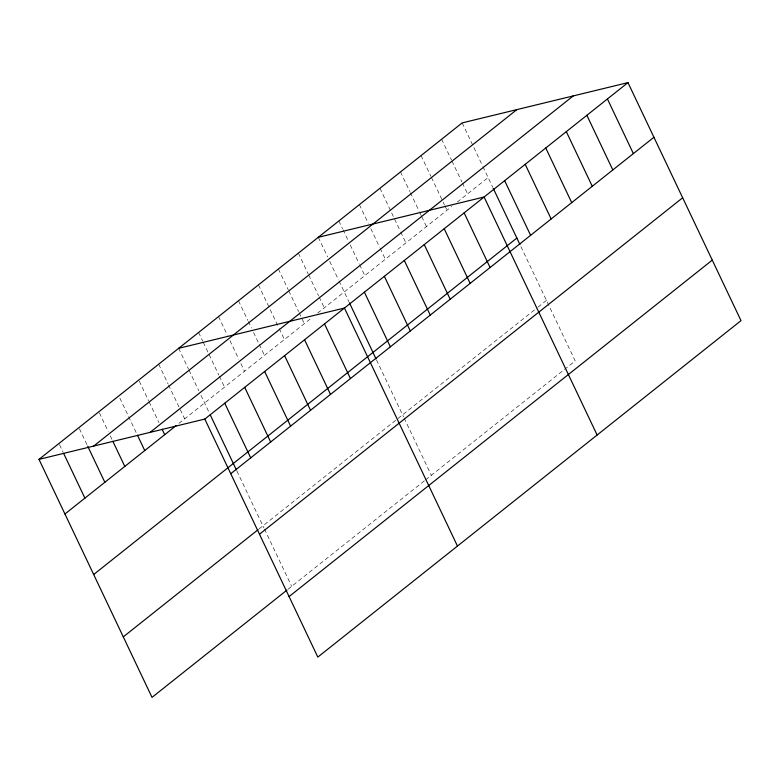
<?xml version="1.0" encoding="UTF-8"?>
<svg xmlns="http://www.w3.org/2000/svg" width="780" height="780" viewBox="0 0 780 780"><rect width="100%" height="100%" fill="white"/><g stroke="black" fill="none" stroke-linecap="round" stroke-linejoin="round"><path stroke-width="0.58" stroke-dasharray="3.9 2.92" d="M178.942 423.365L311.942 317.626M317.645 313.092L451.688 206.515M457.294 202.059L488.124 177.547M259.135 528.859L537.118 307.837M538.054 307.096L546.458 300.407M287.869 589.368L424.671 480.607M425.617 479.846L575.192 360.925L520.426 245.583M462.179 122.899L482.41 165.526M482.937 166.618L492.736 187.268M441.616 139.24L451.483 160.007M452 161.099L461.857 181.867M462.374 182.959L467.571 193.889M421.063 155.581L430.93 176.348M431.447 177.44L444.415 204.769M444.941 205.861L447.018 210.23M400.51 171.931L409.851 191.597M410.368 192.689L419.191 211.273M419.708 212.365L421.268 215.641M421.785 216.733L426.455 226.57M379.957 188.272L400.198 230.89M400.715 231.982L405.902 242.911M359.404 204.614L368.228 223.187M370.822 228.657L379.645 247.231M380.162 248.323L385.349 259.252M338.851 220.954L342.478 228.608M343.005 229.7L348.192 240.63M350.269 244.998L359.093 263.581M359.609 264.673L364.796 275.603M318.298 237.296L327.639 256.971M329.716 261.339L338.53 279.923M339.056 281.014L348.865 301.665M376.545 359.98L403.611 416.969M404.118 418.041L431.32 475.322M298.35 253.159L308.207 273.926M308.724 275.018L318.581 295.786M319.108 296.878L324.295 307.808M278.392 269.022L288.259 289.79M288.776 290.881L298.633 311.639M299.149 312.731L304.346 323.661M258.443 284.885L278.684 327.502M279.201 328.594L284.398 339.524M238.495 300.739L247.835 320.414M248.352 321.506L251.472 328.068M253.549 332.436L258.736 343.366M259.252 344.458L264.44 355.387M218.546 316.602L227.37 335.185M229.964 340.645L238.787 359.229M240.864 363.597L244.491 371.251M198.598 332.465L202.751 341.211M203.268 342.303L218.839 375.092M219.355 376.184L224.543 387.114M178.649 348.328L188.506 369.096M189.023 370.188L198.89 390.956M200.957 395.323L209.722 413.78M236.905 471.013L263.962 528.001M264.478 529.074L291.671 586.355M158.701 364.192L168.041 383.857M168.558 384.959L184.645 418.831M139.269 381.147L148.609 400.813M149.126 401.915L158.983 422.672M119.837 398.102L136.958 434.168M99.372 412.864L108.186 431.447M110.263 435.815L112.34 440.193M79.414 428.727L87.204 445.127M59.465 444.59L63.102 452.244"/><path stroke-width="1.17" d="M286.923 590.129L152.022 697.379L39 459.361L462.179 122.899L627.978 82.621L741 320.639L317.821 657.101L204.809 419.075L627.978 82.621M93.717 446.062L516.886 109.609M150.091 432.373L573.261 95.911M64.945 514L176.095 425.636M93.678 574.519L516.857 238.056M230.753 473.723L653.923 137.261M123.289 636.87L258.18 529.61M259.486 534.232L682.656 197.779M289.087 596.583L712.267 260.12M318.298 237.296L484.097 197.018L597.119 435.035M178.649 348.328L344.448 308.041L457.47 546.068M39 459.361L204.809 419.075M607.425 98.962L633.37 153.601M586.872 115.303L612.817 169.942M566.319 131.644L592.264 186.293M545.766 147.986L571.711 202.634M525.203 164.326L551.158 218.975M504.65 180.668L530.605 235.316M493.252 188.351L519.919 244.511M464.149 212.872L490.094 267.52M444.2 228.735L470.145 283.384M424.252 244.598L450.197 299.247M404.303 260.462L430.248 315.101M384.355 276.325L410.299 330.964M364.406 292.188L390.351 346.827M349.372 302.747L376.038 358.907M324.5 323.905L350.444 378.553M304.551 339.768L330.496 394.417M284.602 355.631L310.547 410.28M264.654 371.494L290.599 426.133M244.705 387.358L270.65 441.997M224.757 403.221L250.702 457.86M210.239 414.863L236.389 469.94M162.103 429.234L164.697 434.694M137.485 435.26L144.749 450.557M112.856 441.285L124.8 466.421M87.721 446.219L104.842 482.284M63.619 453.336L84.893 498.147"/></g></svg>
